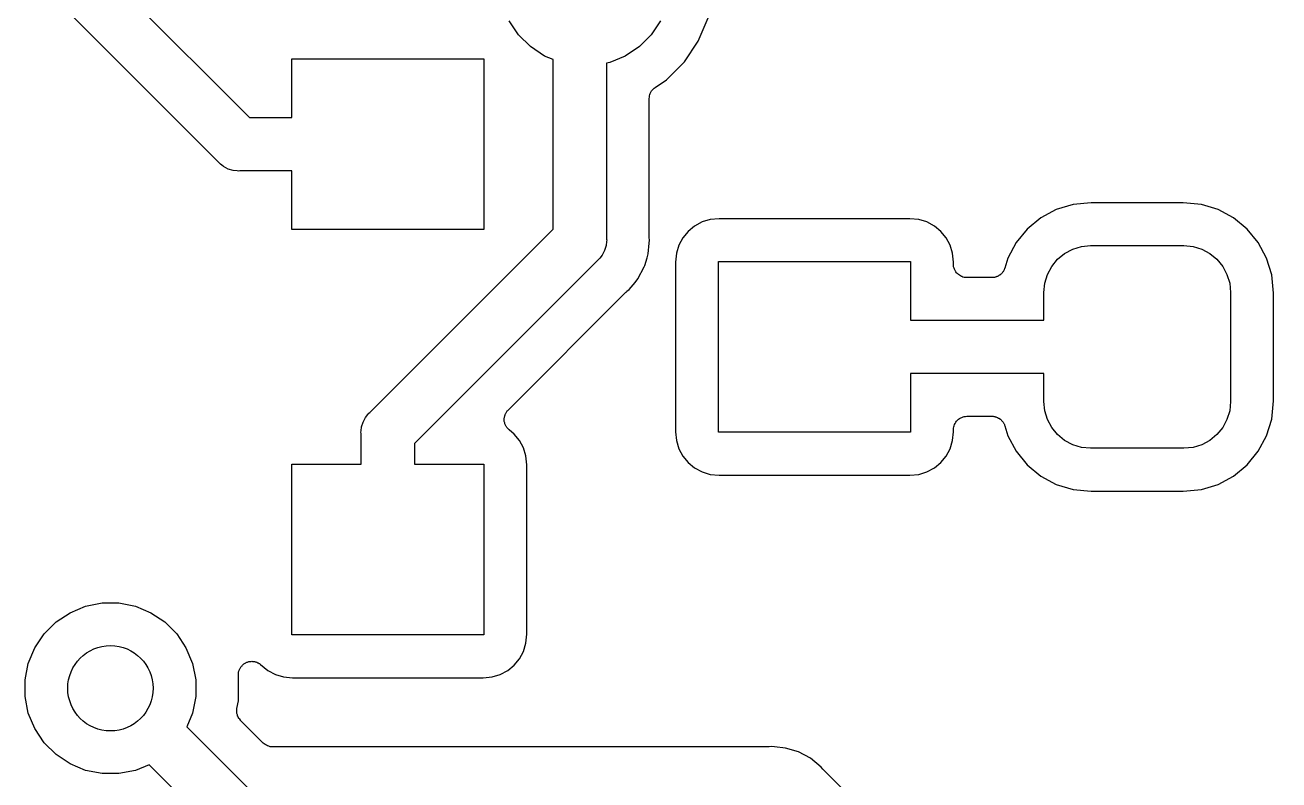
# Model space of a CAD drawing. Extents: x 113.2 to 188.8, y -123.8 to -78.2.
# Drawn here: x 162.7 to 168.58, y -106.93 to -103.39 of the extents above; entities that cross this region are included whole.
import ezdxf

# ---------------------------------------------------------------- set-up
doc = ezdxf.new("R2010")
doc.units = 0
doc.layers.add('BLACK', color=7, linetype='CONTINUOUS')

msp = doc.modelspace()

# ---------------------------------------------------------------- linework, layer by layer
at = {"layer": 'BLACK', "linetype": 'CONTINUOUS'}
for p, q in [((163.125, -103.198), (163.752, -103.825)), ((163.607, -104.034), (162.916, -103.343)), ((165.855, -103.466), (165.901, -103.357)), ((165.013, -103.437), (164.969, -103.371)), ((165.678, -103.371), (165.634, -103.437)), ((165.069, -103.492), (165.013, -103.437)), ((165.634, -103.437), (165.579, -103.492)), ((165.79, -103.564), (165.855, -103.466)), ((165.134, -103.536), (165.069, -103.492)), ((165.175, -103.553), (165.134, -103.536)), ((165.513, -103.536), (165.44, -103.566)), ((165.579, -103.492), (165.513, -103.536)), ((163.95, -103.825), (163.95, -103.55)), ((163.95, -103.55), (164.85, -103.55)), ((164.85, -103.55), (164.85, -104.35)), ((165.175, -104.348), (165.175, -103.553)), ((165.44, -103.566), (165.425, -103.569)), ((165.425, -103.569), (165.425, -104.394)), ((165.706, -103.648), (165.79, -103.564)), ((165.653, -103.683), (165.706, -103.648)), ((165.626, -103.722), (165.628, -103.717)), ((165.628, -103.717), (165.63, -103.711)), ((165.63, -103.711), (165.633, -103.706)), ((165.63, -103.711), (165.63, -103.711)), ((165.63, -103.711), (165.63, -103.711)), ((165.633, -103.706), (165.636, -103.7)), ((165.636, -103.7), (165.64, -103.695)), ((165.636, -103.7), (165.636, -103.7)), ((165.636, -103.7), (165.636, -103.7)), ((165.64, -103.695), (165.643, -103.691)), ((165.643, -103.691), (165.644, -103.691)), ((165.644, -103.691), (165.648, -103.687)), ((165.644, -103.691), (165.644, -103.691)), ((165.648, -103.687), (165.653, -103.683)), ((165.625, -103.735), (165.626, -103.729)), ((165.625, -104.381), (165.625, -103.735)), ((165.625, -103.735), (165.625, -103.735)), ((165.625, -103.735), (165.625, -103.735)), ((165.625, -103.735), (165.625, -103.735)), ((165.625, -103.735), (165.625, -103.735)), ((165.626, -103.723), (165.626, -103.722)), ((165.626, -103.729), (165.626, -103.723)), ((165.626, -103.723), (165.626, -103.723)), ((163.752, -103.825), (163.95, -103.825)), ((163.611, -104.039), (163.607, -104.034)), ((163.616, -104.043), (163.611, -104.039)), ((163.628, -104.052), (163.616, -104.043)), ((163.616, -104.043), (163.616, -104.043)), ((163.63, -104.054), (163.628, -104.052)), ((163.652, -104.066), (163.63, -104.054)), ((163.675, -104.073), (163.652, -104.066)), ((163.694, -104.075), (163.675, -104.073)), ((163.7, -104.076), (163.694, -104.075)), ((163.694, -104.075), (163.694, -104.075)), ((163.706, -104.075), (163.7, -104.076)), ((163.95, -104.075), (163.706, -104.075)), ((163.95, -104.35), (163.95, -104.075)), ((167.612, -104.232), (167.533, -104.256)), ((167.697, -104.224), (167.612, -104.232)), ((168.128, -104.224), (167.697, -104.224)), ((168.213, -104.232), (168.128, -104.224)), ((168.292, -104.256), (168.213, -104.232)), ((165.911, -104.303), (165.873, -104.314)), ((165.953, -104.299), (165.911, -104.303)), ((166.847, -104.299), (165.953, -104.299)), ((166.889, -104.303), (166.847, -104.299)), ((166.927, -104.314), (166.889, -104.303)), ((167.461, -104.295), (167.397, -104.347)), ((167.533, -104.256), (167.461, -104.295)), ((168.364, -104.295), (168.292, -104.256)), ((168.428, -104.347), (168.364, -104.295)), ((164.85, -104.35), (163.95, -104.35)), ((164.316, -105.207), (165.175, -104.348)), ((165.808, -104.358), (165.783, -104.388)), ((165.838, -104.333), (165.808, -104.358)), ((165.873, -104.314), (165.838, -104.333)), ((166.962, -104.333), (166.927, -104.314)), ((166.992, -104.358), (166.962, -104.333)), ((167.017, -104.388), (166.992, -104.358)), ((167.397, -104.347), (167.345, -104.411)), ((168.48, -104.411), (168.428, -104.347)), ((165.423, -104.425), (165.416, -104.448)), ((165.425, -104.406), (165.423, -104.425)), ((165.425, -104.394), (165.426, -104.4)), ((165.426, -104.4), (165.425, -104.406)), ((165.425, -104.406), (165.425, -104.406)), ((165.62, -104.464), (165.625, -104.413)), ((165.625, -104.384), (165.625, -104.381)), ((165.625, -104.386), (165.625, -104.384)), ((165.625, -104.387), (165.625, -104.386)), ((165.627, -104.4), (165.625, -104.387)), ((165.625, -104.413), (165.627, -104.4)), ((165.625, -104.413), (165.625, -104.413)), ((165.764, -104.423), (165.753, -104.461)), ((165.783, -104.388), (165.764, -104.423)), ((167.036, -104.423), (167.017, -104.388)), ((167.047, -104.461), (167.036, -104.423)), ((167.345, -104.411), (167.306, -104.483)), ((167.651, -104.429), (167.694, -104.425)), ((167.694, -104.425), (168.131, -104.425)), ((168.131, -104.425), (168.174, -104.429)), ((168.519, -104.483), (168.48, -104.411)), ((165.393, -104.484), (165.389, -104.489)), ((165.404, -104.47), (165.393, -104.484)), ((165.393, -104.484), (165.393, -104.484)), ((165.416, -104.448), (165.404, -104.47)), ((165.404, -104.47), (165.404, -104.47)), ((165.604, -104.518), (165.615, -104.482)), ((165.615, -104.482), (165.62, -104.464)), ((165.615, -104.482), (165.615, -104.482)), ((165.753, -104.461), (165.749, -104.503)), ((167.051, -104.503), (167.047, -104.461)), ((167.306, -104.483), (167.292, -104.53)), ((167.539, -104.489), (167.572, -104.462)), ((167.572, -104.462), (167.61, -104.442)), ((167.61, -104.442), (167.651, -104.429)), ((168.174, -104.429), (168.215, -104.442)), ((168.215, -104.442), (168.253, -104.462)), ((168.253, -104.462), (168.286, -104.489)), ((168.543, -104.562), (168.519, -104.483)), ((165.384, -104.493), (164.525, -105.352)), ((165.389, -104.489), (165.384, -104.493)), ((165.572, -104.581), (165.602, -104.525)), ((165.602, -104.525), (165.604, -104.518)), ((165.604, -104.518), (165.604, -104.518)), ((165.749, -104.503), (165.749, -105.297)), ((165.95, -105.3), (165.95, -104.5)), ((165.95, -104.5), (166.85, -104.5)), ((166.85, -104.5), (166.85, -104.775)), ((167.051, -104.512), (167.051, -104.503)), ((167.052, -104.518), (167.051, -104.512)), ((167.052, -104.524), (167.052, -104.518)), ((167.054, -104.53), (167.052, -104.524)), ((167.052, -104.524), (167.052, -104.524)), ((167.052, -104.524), (167.052, -104.524)), ((167.056, -104.536), (167.054, -104.53)), ((167.059, -104.541), (167.056, -104.536)), ((167.056, -104.536), (167.056, -104.536)), ((167.056, -104.536), (167.056, -104.536)), ((167.062, -104.547), (167.059, -104.541)), ((167.287, -104.542), (167.285, -104.545)), ((167.288, -104.539), (167.287, -104.542)), ((167.289, -104.537), (167.288, -104.539)), ((167.29, -104.534), (167.289, -104.537)), ((167.291, -104.531), (167.29, -104.534)), ((167.292, -104.53), (167.291, -104.531)), ((167.492, -104.56), (167.512, -104.522)), ((167.512, -104.522), (167.539, -104.489)), ((168.286, -104.489), (168.313, -104.522)), ((168.313, -104.522), (168.333, -104.56)), ((165.531, -104.631), (165.559, -104.597)), ((165.559, -104.597), (165.572, -104.581)), ((165.559, -104.597), (165.559, -104.597)), ((167.066, -104.552), (167.062, -104.547)), ((167.062, -104.547), (167.062, -104.547)), ((167.062, -104.547), (167.062, -104.547)), ((167.069, -104.556), (167.066, -104.552)), ((167.07, -104.556), (167.069, -104.556)), ((167.069, -104.556), (167.069, -104.556)), ((167.074, -104.56), (167.07, -104.556)), ((167.079, -104.564), (167.074, -104.56)), ((167.084, -104.567), (167.079, -104.564)), ((167.079, -104.564), (167.079, -104.564)), ((167.079, -104.564), (167.079, -104.564)), ((167.089, -104.57), (167.084, -104.567)), ((167.09, -104.57), (167.089, -104.57)), ((167.095, -104.572), (167.09, -104.57)), ((167.09, -104.57), (167.09, -104.57)), ((167.101, -104.574), (167.095, -104.572)), ((167.107, -104.574), (167.101, -104.574)), ((167.101, -104.574), (167.101, -104.574)), ((167.101, -104.574), (167.101, -104.574)), ((167.113, -104.575), (167.107, -104.574)), ((167.114, -104.575), (167.113, -104.575)), ((167.232, -104.575), (167.114, -104.575)), ((167.114, -104.575), (167.114, -104.575)), ((167.114, -104.575), (167.114, -104.575)), ((167.114, -104.575), (167.114, -104.575)), ((167.234, -104.575), (167.232, -104.575)), ((167.237, -104.575), (167.234, -104.575)), ((167.24, -104.574), (167.237, -104.575)), ((167.244, -104.574), (167.24, -104.574)), ((167.246, -104.573), (167.244, -104.574)), ((167.249, -104.572), (167.246, -104.573)), ((167.252, -104.571), (167.249, -104.572)), ((167.255, -104.57), (167.252, -104.571)), ((167.258, -104.569), (167.255, -104.57)), ((167.261, -104.568), (167.258, -104.569)), ((167.263, -104.566), (167.261, -104.568)), ((167.266, -104.564), (167.263, -104.566)), ((167.268, -104.563), (167.266, -104.564)), ((167.271, -104.561), (167.268, -104.563)), ((167.273, -104.559), (167.271, -104.561)), ((167.276, -104.557), (167.273, -104.559)), ((167.278, -104.555), (167.276, -104.557)), ((167.28, -104.553), (167.278, -104.555)), ((167.281, -104.55), (167.28, -104.553)), ((167.284, -104.547), (167.281, -104.55)), ((167.285, -104.545), (167.284, -104.547)), ((167.475, -104.644), (167.479, -104.601)), ((167.479, -104.601), (167.492, -104.56)), ((168.333, -104.56), (168.346, -104.601)), ((168.346, -104.601), (168.35, -104.644)), ((168.551, -104.647), (168.543, -104.562)), ((164.964, -105.196), (165.516, -104.643)), ((165.516, -104.643), (165.517, -104.643)), ((165.517, -104.643), (165.519, -104.641)), ((165.519, -104.641), (165.521, -104.639)), ((165.521, -104.639), (165.531, -104.631)), ((167.475, -104.775), (167.475, -104.644)), ((168.35, -104.644), (168.35, -105.156)), ((168.551, -105.153), (168.551, -104.647)), ((166.85, -104.775), (167.475, -104.775)), ((167.475, -105.025), (166.85, -105.025)), ((166.85, -105.025), (166.85, -105.3)), ((167.475, -105.156), (167.475, -105.025)), ((167.479, -105.199), (167.475, -105.156)), ((168.35, -105.156), (168.346, -105.199)), ((168.543, -105.238), (168.551, -105.153)), ((164.284, -105.252), (164.296, -105.23)), ((164.296, -105.23), (164.307, -105.216)), ((164.307, -105.216), (164.311, -105.211)), ((164.307, -105.216), (164.307, -105.216)), ((164.311, -105.211), (164.316, -105.207)), ((164.946, -105.233), (164.947, -105.23)), ((164.946, -105.237), (164.946, -105.233)), ((164.946, -105.24), (164.946, -105.237)), ((164.946, -105.243), (164.946, -105.24)), ((164.946, -105.246), (164.946, -105.243)), ((164.946, -105.249), (164.946, -105.246)), ((164.947, -105.228), (164.948, -105.224)), ((164.947, -105.23), (164.947, -105.228)), ((164.948, -105.221), (164.95, -105.219)), ((164.948, -105.224), (164.948, -105.221)), ((164.95, -105.216), (164.952, -105.213)), ((164.95, -105.219), (164.95, -105.216)), ((164.952, -105.213), (164.953, -105.21)), ((164.953, -105.21), (164.955, -105.208)), ((164.955, -105.208), (164.956, -105.205)), ((164.956, -105.205), (164.958, -105.203)), ((164.958, -105.203), (164.96, -105.2)), ((164.96, -105.2), (164.962, -105.198)), ((164.962, -105.198), (164.964, -105.196)), ((167.062, -105.252), (167.066, -105.248)), ((167.066, -105.248), (167.07, -105.243)), ((167.07, -105.243), (167.075, -105.239)), ((167.07, -105.243), (167.07, -105.243)), ((167.07, -105.243), (167.07, -105.243)), ((167.075, -105.239), (167.079, -105.236)), ((167.079, -105.236), (167.08, -105.235)), ((167.08, -105.235), (167.085, -105.232)), ((167.08, -105.235), (167.08, -105.235)), ((167.085, -105.232), (167.09, -105.23)), ((167.09, -105.23), (167.09, -105.23)), ((167.09, -105.23), (167.091, -105.23)), ((167.091, -105.23), (167.096, -105.228)), ((167.096, -105.228), (167.102, -105.226)), ((167.102, -105.226), (167.102, -105.226)), ((167.102, -105.226), (167.102, -105.226)), ((167.102, -105.226), (167.108, -105.226)), ((167.108, -105.226), (167.114, -105.225)), ((167.114, -105.225), (167.232, -105.225)), ((167.232, -105.225), (167.232, -105.225)), ((167.232, -105.225), (167.235, -105.225)), ((167.235, -105.225), (167.238, -105.225)), ((167.238, -105.225), (167.241, -105.226)), ((167.241, -105.226), (167.245, -105.226)), ((167.245, -105.226), (167.247, -105.227)), ((167.247, -105.227), (167.25, -105.228)), ((167.25, -105.228), (167.253, -105.229)), ((167.253, -105.229), (167.256, -105.23)), ((167.256, -105.23), (167.259, -105.231)), ((167.259, -105.231), (167.261, -105.233)), ((167.261, -105.233), (167.264, -105.234)), ((167.264, -105.234), (167.267, -105.236)), ((167.267, -105.236), (167.269, -105.238)), ((167.269, -105.238), (167.272, -105.239)), ((167.272, -105.239), (167.274, -105.242)), ((167.274, -105.242), (167.276, -105.244)), ((167.276, -105.244), (167.278, -105.246)), ((167.278, -105.246), (167.28, -105.248)), ((167.28, -105.248), (167.282, -105.251)), ((167.492, -105.24), (167.479, -105.199)), ((167.512, -105.278), (167.492, -105.24)), ((168.333, -105.24), (168.313, -105.278)), ((168.346, -105.199), (168.333, -105.24)), ((168.519, -105.317), (168.543, -105.238)), ((164.274, -105.3), (164.275, -105.293)), ((164.275, -105.306), (164.274, -105.3)), ((164.275, -105.293), (164.277, -105.275)), ((164.275, -105.45), (164.275, -105.306)), ((164.277, -105.275), (164.284, -105.252)), ((164.277, -105.275), (164.277, -105.275)), ((164.947, -105.252), (164.946, -105.249)), ((164.948, -105.255), (164.947, -105.252)), ((164.948, -105.258), (164.948, -105.255)), ((164.949, -105.261), (164.948, -105.258)), ((164.95, -105.264), (164.949, -105.261)), ((164.952, -105.266), (164.95, -105.264)), ((164.953, -105.269), (164.952, -105.266)), ((164.954, -105.272), (164.953, -105.269)), ((164.956, -105.275), (164.954, -105.272)), ((164.958, -105.277), (164.956, -105.275)), ((164.959, -105.279), (164.958, -105.277)), ((164.962, -105.282), (164.959, -105.279)), ((164.964, -105.284), (164.962, -105.282)), ((164.966, -105.286), (164.964, -105.284)), ((164.968, -105.288), (164.966, -105.286)), ((164.969, -105.289), (164.968, -105.288)), ((164.992, -105.308), (164.969, -105.289)), ((165.749, -105.297), (165.753, -105.339)), ((166.85, -105.3), (165.95, -105.3)), ((167.047, -105.339), (167.051, -105.297)), ((167.051, -105.287), (167.052, -105.281)), ((167.051, -105.288), (167.051, -105.287)), ((167.051, -105.287), (167.051, -105.287)), ((167.051, -105.287), (167.051, -105.287)), ((167.051, -105.287), (167.051, -105.287)), ((167.051, -105.297), (167.051, -105.288)), ((167.052, -105.281), (167.053, -105.275)), ((167.053, -105.275), (167.054, -105.269)), ((167.053, -105.275), (167.053, -105.275)), ((167.053, -105.275), (167.053, -105.275)), ((167.054, -105.269), (167.056, -105.263)), ((167.056, -105.263), (167.059, -105.258)), ((167.056, -105.263), (167.056, -105.263)), ((167.056, -105.263), (167.056, -105.263)), ((167.059, -105.258), (167.062, -105.253)), ((167.062, -105.253), (167.062, -105.252)), ((167.062, -105.253), (167.062, -105.253)), ((167.282, -105.251), (167.284, -105.253)), ((167.284, -105.253), (167.285, -105.256)), ((167.285, -105.256), (167.287, -105.258)), ((167.287, -105.258), (167.288, -105.261)), ((167.288, -105.261), (167.29, -105.264)), ((167.29, -105.264), (167.291, -105.267)), ((167.291, -105.267), (167.292, -105.27)), ((167.292, -105.27), (167.306, -105.317)), ((167.539, -105.311), (167.512, -105.278)), ((168.313, -105.278), (168.286, -105.311)), ((164.525, -105.352), (164.525, -105.45)), ((165.017, -105.338), (164.992, -105.308)), ((165.036, -105.373), (165.017, -105.338)), ((165.753, -105.339), (165.764, -105.377)), ((167.036, -105.377), (167.047, -105.339)), ((167.306, -105.317), (167.345, -105.389)), ((167.572, -105.338), (167.539, -105.311)), ((167.61, -105.358), (167.572, -105.338)), ((167.651, -105.371), (167.61, -105.358)), ((168.215, -105.358), (168.174, -105.371)), ((168.253, -105.338), (168.215, -105.358)), ((168.286, -105.311), (168.253, -105.338)), ((168.48, -105.389), (168.519, -105.317)), ((165.047, -105.411), (165.036, -105.373)), ((165.051, -105.453), (165.047, -105.411)), ((165.764, -105.377), (165.783, -105.412)), ((165.783, -105.412), (165.808, -105.442)), ((166.992, -105.442), (167.017, -105.412)), ((167.017, -105.412), (167.036, -105.377)), ((167.345, -105.389), (167.397, -105.453)), ((167.694, -105.375), (167.651, -105.371)), ((168.131, -105.375), (167.694, -105.375)), ((168.174, -105.371), (168.131, -105.375)), ((168.428, -105.453), (168.48, -105.389)), ((163.95, -106.25), (163.95, -105.45)), ((163.95, -105.45), (164.275, -105.45)), ((164.525, -105.45), (164.85, -105.45)), ((164.85, -105.45), (164.85, -106.25)), ((165.051, -106.247), (165.051, -105.453)), ((165.808, -105.442), (165.838, -105.467)), ((165.838, -105.467), (165.873, -105.486)), ((166.927, -105.486), (166.962, -105.467)), ((166.962, -105.467), (166.992, -105.442)), ((167.397, -105.453), (167.461, -105.505)), ((168.364, -105.505), (168.428, -105.453)), ((165.873, -105.486), (165.911, -105.497)), ((165.911, -105.497), (165.953, -105.501)), ((165.953, -105.501), (166.847, -105.501)), ((166.847, -105.501), (166.889, -105.497)), ((166.889, -105.497), (166.927, -105.486)), ((167.461, -105.505), (167.533, -105.544)), ((168.292, -105.544), (168.364, -105.505)), ((167.533, -105.544), (167.612, -105.568)), ((167.612, -105.568), (167.697, -105.576)), ((167.697, -105.576), (168.128, -105.576)), ((168.128, -105.576), (168.213, -105.568)), ((168.213, -105.568), (168.292, -105.544)), ((162.911, -106.146), (162.983, -106.115)), ((162.983, -106.115), (163.061, -106.1)), ((163.061, -106.1), (163.139, -106.1)), ((163.139, -106.1), (163.217, -106.115)), ((163.217, -106.115), (163.289, -106.146)), ((162.845, -106.189), (162.911, -106.146)), ((163.289, -106.146), (163.355, -106.189)), ((162.746, -106.311), (162.789, -106.245)), ((162.789, -106.245), (162.845, -106.189)), ((163.355, -106.189), (163.411, -106.245)), ((163.411, -106.245), (163.454, -106.311)), ((165.047, -106.289), (165.051, -106.247)), ((164.85, -106.25), (163.95, -106.25)), ((165.036, -106.327), (165.047, -106.289)), ((162.715, -106.383), (162.746, -106.311)), ((163.454, -106.311), (163.485, -106.383)), ((164.992, -106.392), (165.017, -106.362)), ((165.017, -106.362), (165.036, -106.327)), ((162.7, -106.461), (162.715, -106.383)), ((163.485, -106.383), (163.5, -106.461)), ((163.701, -106.423), (163.702, -106.42)), ((163.701, -106.426), (163.701, -106.423)), ((163.702, -106.42), (163.703, -106.417)), ((163.703, -106.417), (163.704, -106.415)), ((163.704, -106.415), (163.705, -106.412)), ((163.705, -106.412), (163.707, -106.409)), ((163.707, -106.409), (163.708, -106.406)), ((163.708, -106.406), (163.709, -106.404)), ((163.709, -106.404), (163.711, -106.401)), ((163.711, -106.401), (163.713, -106.398)), ((163.713, -106.398), (163.715, -106.396)), ((163.715, -106.396), (163.717, -106.394)), ((163.717, -106.394), (163.719, -106.391)), ((163.719, -106.391), (163.721, -106.39)), ((163.721, -106.39), (163.723, -106.387)), ((163.723, -106.387), (163.726, -106.386)), ((163.726, -106.386), (163.728, -106.384)), ((163.728, -106.384), (163.731, -106.382)), ((163.731, -106.382), (163.734, -106.381)), ((163.734, -106.381), (163.736, -106.379)), ((163.736, -106.379), (163.739, -106.378)), ((163.739, -106.378), (163.742, -106.377)), ((163.742, -106.377), (163.745, -106.376)), ((163.745, -106.376), (163.748, -106.375)), ((163.748, -106.375), (163.751, -106.375)), ((163.751, -106.375), (163.754, -106.374)), ((163.754, -106.374), (163.757, -106.374)), ((163.757, -106.374), (163.76, -106.374)), ((163.76, -106.374), (163.763, -106.373)), ((163.763, -106.373), (163.766, -106.374)), ((163.766, -106.374), (163.769, -106.374)), ((163.769, -106.374), (163.772, -106.374)), ((163.772, -106.374), (163.775, -106.375)), ((163.775, -106.375), (163.778, -106.376)), ((163.778, -106.376), (163.781, -106.376)), ((163.781, -106.376), (163.784, -106.377)), ((163.784, -106.377), (163.787, -106.378)), ((163.787, -106.378), (163.79, -106.38)), ((163.79, -106.38), (163.793, -106.381)), ((163.793, -106.381), (163.795, -106.383)), ((163.795, -106.383), (163.798, -106.384)), ((163.798, -106.384), (163.8, -106.386)), ((163.8, -106.386), (163.803, -106.388)), ((163.803, -106.388), (163.804, -106.389)), ((163.804, -106.389), (163.838, -106.417)), ((163.838, -106.417), (163.873, -106.436)), ((164.927, -106.436), (164.962, -106.417)), ((164.962, -106.417), (164.992, -106.392)), ((162.7, -106.539), (162.7, -106.461)), ((163.5, -106.461), (163.5, -106.539)), ((163.7, -106.429), (163.701, -106.426)), ((163.7, -106.432), (163.7, -106.429)), ((163.7, -106.435), (163.7, -106.432)), ((163.7, -106.436), (163.7, -106.435)), ((163.7, -106.559), (163.7, -106.436)), ((163.873, -106.436), (163.911, -106.447)), ((163.911, -106.447), (163.953, -106.451)), ((163.953, -106.451), (164.847, -106.451)), ((164.847, -106.451), (164.889, -106.447)), ((164.889, -106.447), (164.927, -106.436)), ((162.715, -106.617), (162.7, -106.539)), ((163.5, -106.539), (163.485, -106.617)), ((163.692, -106.6), (163.693, -106.594)), ((163.693, -106.594), (163.7, -106.559)), ((162.746, -106.689), (162.715, -106.617)), ((163.485, -106.617), (163.458, -106.681)), ((163.692, -106.606), (163.692, -106.6)), ((163.692, -106.612), (163.692, -106.606)), ((163.692, -106.606), (163.692, -106.606)), ((163.692, -106.606), (163.692, -106.606)), ((163.693, -106.618), (163.692, -106.612)), ((163.695, -106.624), (163.693, -106.618)), ((163.693, -106.618), (163.693, -106.618)), ((163.693, -106.618), (163.693, -106.618)), ((163.696, -106.63), (163.695, -106.624)), ((163.697, -106.63), (163.696, -106.63)), ((163.696, -106.63), (163.696, -106.63)), ((163.699, -106.635), (163.697, -106.63)), ((163.702, -106.64), (163.699, -106.635)), ((163.702, -106.641), (163.702, -106.64)), ((163.706, -106.645), (163.702, -106.641)), ((163.702, -106.641), (163.702, -106.641)), ((163.71, -106.65), (163.706, -106.645)), ((163.71, -106.651), (163.71, -106.65)), ((163.71, -106.65), (163.71, -106.65)), ((163.71, -106.65), (163.71, -106.65)), ((163.71, -106.65), (163.71, -106.65)), ((163.816, -106.757), (163.71, -106.651)), ((162.789, -106.755), (162.746, -106.689)), ((163.458, -106.681), (163.752, -106.975)), ((162.845, -106.811), (162.789, -106.755)), ((163.821, -106.76), (163.816, -106.757)), ((163.825, -106.764), (163.821, -106.76)), ((163.826, -106.764), (163.825, -106.764)), ((163.825, -106.764), (163.825, -106.764)), ((163.831, -106.767), (163.826, -106.764)), ((163.836, -106.77), (163.831, -106.767)), ((163.842, -106.772), (163.836, -106.77)), ((163.836, -106.77), (163.836, -106.77)), ((163.836, -106.77), (163.836, -106.77)), ((163.848, -106.774), (163.842, -106.772)), ((163.854, -106.774), (163.848, -106.774)), ((163.848, -106.774), (163.848, -106.774)), ((163.848, -106.774), (163.848, -106.774)), ((163.86, -106.775), (163.854, -106.774)), ((163.861, -106.775), (163.86, -106.775)), ((163.86, -106.775), (163.86, -106.775)), ((163.86, -106.775), (163.86, -106.775)), ((163.86, -106.775), (163.86, -106.775)), ((166.181, -106.775), (163.861, -106.775)), ((166.184, -106.775), (166.181, -106.775)), ((166.186, -106.775), (166.184, -106.775)), ((166.187, -106.775), (166.186, -106.775)), ((166.2, -106.773), (166.187, -106.775)), ((166.213, -106.775), (166.2, -106.773)), ((166.264, -106.78), (166.213, -106.775)), ((166.213, -106.775), (166.213, -106.775)), ((162.911, -106.854), (162.845, -106.811)), ((166.325, -106.798), (166.264, -106.78)), ((166.381, -106.828), (166.325, -106.798)), ((166.431, -106.869), (166.381, -106.828)), ((162.983, -106.885), (162.911, -106.854)), ((163.061, -106.9), (162.983, -106.885)), ((163.217, -106.885), (163.139, -106.9)), ((163.281, -106.858), (163.217, -106.885)), ((163.607, -107.184), (163.281, -106.858)), ((166.439, -106.879), (166.431, -106.869)), ((166.441, -106.881), (166.439, -106.879)), ((166.443, -106.883), (166.441, -106.881)), ((166.443, -106.884), (166.443, -106.883)), ((169.216, -109.657), (166.443, -106.884)), ((163.139, -106.9), (163.061, -106.9))]:
    msp.add_line(p, q, dxfattribs=at)
at = {"layer": 'BLACK'}
msp.add_circle((163.1, -106.5), 0.2, dxfattribs=at)

doc.saveas('drawing.dxf')
